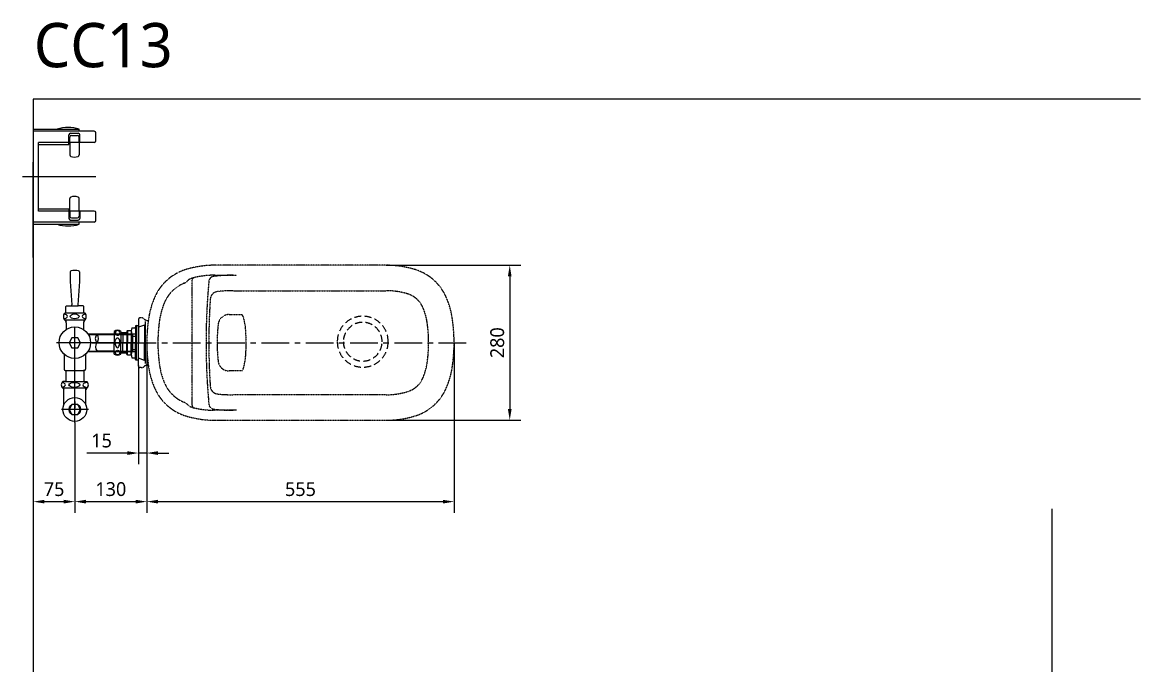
# Model space of a CAD drawing. Extents: x 118 to 2237, y -7 to 2317.
# Drawn here: x 217 to 2237, y 1155 to 2317 of the extents above; entities that cross this region are included whole.
import ezdxf

# ---------------------------------------------------------------- set-up
doc = ezdxf.new("R2010")
doc.units = 0
doc.header["$LTSCALE"] = 20
doc.header["$MEASUREMENT"] = 0
doc.linetypes.add('CENTER', pattern=[2, 1.25, -0.25, 0.25, -0.25])
doc.linetypes.add('HIDDEN2', pattern=[0.1875, 0.125, -0.0625])
doc.layers.get('0').update_dxf_attribs({"linetype": 'CONTINUOUS'})
doc.layers.get('DEFPOINTS').update_dxf_attribs({"linetype": 'CONTINUOUS'})
for name, color, linetype in [('1', 1, 'CONTINUOUS'), ('2', 2, 'CONTINUOUS'), ('3', 3, 'CONTINUOUS'), ('4', 4, 'CONTINUOUS'), ('6', 6, 'CONTINUOUS'), ('CENTER', 2, 'CENTER')]:
    doc.layers.add(name, color=color, linetype=linetype)
doc.styles.add('GHS', font='romans', dxfattribs={"bigfont": 'ghs'})
doc.styles.get("Standard").update_dxf_attribs({"font": 'NanumGothic.ttf'})
doc.dimstyles.get("Standard").update_dxf_attribs({"dimtxt": 2.7, "dimasz": 2, "dimexe": 2, "dimexo": 1, "dimgap": 2, "dimtad": 1, "dimdec": 0, "dimlfac": 10, "dimrnd": 1, "dimzin": 0, "dimdsep": 46, "dimtxsty": 'Standard', "dimcen": 0, "dimclrt": 2, "dimadec": 0, "dimazin": 0, "dimtfac": 1, "dimtdec": 0, "dimtofl": 0, "dimtmove": 0, "dimatfit": 3, "dimfxl": 1, "dimtolj": 1, "dimtzin": 0, "dimarcsym": 0})

# ---------------------------------------------------------------- blocks, each defined once
blk = doc.blocks.new('*D11')
at = {"layer": '3', "color": 3, "lineweight": -2, "transparency": 16777216}
for p, q in [((874.1, 1878.7), (1117.3, 1878.7)), ((1097.3, 1858.7), (1097.3, 1618.7)), ((874.1, 1598.7), (1117.3, 1598.7))]:
    blk.add_line(p, q, dxfattribs=at)
at = {"layer": '3', "color": 3, "transparency": 16777216}
for points in [[(1094, 1858.7), (1100.6, 1858.7), (1097.3, 1878.7)], [(1094, 1618.7), (1100.6, 1618.7), (1097.3, 1598.7)]]:
    blk.add_solid(points, dxfattribs=at)
at = {"layer": 'DEFPOINTS', "color": 0, "transparency": 16777216}
for p in [(874.1, 1878.7), (874.1, 1598.7), (1097.3, 1598.7)]:
    blk.add_point(p, dxfattribs=at)
at = {"layer": '3', "color": 2, "transparency": 16777216, "insert": (1074.8, 1738.7), "char_height": 25, "attachment_point": 5, "rotation": 90}
blk.add_mtext('\\A1;280', dxfattribs=at)
blk = doc.blocks.new('*D12')
at = {"layer": '3', "color": 3, "lineweight": -2, "transparency": 16777216}
for p, q in [((311.8, 1594.4), (311.8, 1431.6)), ((236.8, 1523.7), (236.8, 1431.6)), ((256.8, 1451.6), (291.8, 1451.6))]:
    blk.add_line(p, q, dxfattribs=at)
at = {"layer": '3', "color": 3, "transparency": 16777216}
for points in [[(256.8, 1454.9), (256.8, 1448.3), (236.8, 1451.6)], [(291.8, 1454.9), (291.8, 1448.3), (311.8, 1451.6)]]:
    blk.add_solid(points, dxfattribs=at)
at = {"layer": 'DEFPOINTS', "color": 0, "transparency": 16777216}
for p in [(311.8, 1594.4), (236.8, 1523.7), (311.8, 1451.6)]:
    blk.add_point(p, dxfattribs=at)
at = {"layer": '3', "color": 2, "transparency": 16777216, "insert": (274.3, 1474.1), "char_height": 25, "attachment_point": 5}
blk.add_mtext('\\A1;75', dxfattribs=at)
blk = doc.blocks.new('*D13')
at = {"layer": '3', "color": 3, "lineweight": -2, "transparency": 16777216}
for p, q in [((441.8, 1738.7), (441.8, 1431.6)), ((311.8, 1594.4), (311.8, 1431.6)), ((331.8, 1451.6), (421.8, 1451.6))]:
    blk.add_line(p, q, dxfattribs=at)
at = {"layer": '3', "color": 3, "transparency": 16777216}
for points in [[(331.8, 1454.9), (331.8, 1448.3), (311.8, 1451.6)], [(421.8, 1454.9), (421.8, 1448.3), (441.8, 1451.6)]]:
    blk.add_solid(points, dxfattribs=at)
at = {"layer": 'DEFPOINTS', "color": 0, "transparency": 16777216}
for p in [(441.8, 1738.7), (311.8, 1594.4), (441.8, 1451.6)]:
    blk.add_point(p, dxfattribs=at)
at = {"layer": '3', "color": 2, "transparency": 16777216, "insert": (376.8, 1474.1), "char_height": 25, "attachment_point": 5}
blk.add_mtext('\\A1;130', dxfattribs=at)
blk = doc.blocks.new('*D14')
at = {"layer": '3', "color": 3, "lineweight": -2, "transparency": 16777216}
for p, q in [((441.8, 1738.7), (441.8, 1431.6)), ((996.8, 1738.7), (996.8, 1431.6)), ((461.8, 1451.6), (976.8, 1451.6))]:
    blk.add_line(p, q, dxfattribs=at)
at = {"layer": '3', "color": 3, "transparency": 16777216}
for points in [[(461.8, 1454.9), (461.8, 1448.3), (441.8, 1451.6)], [(976.8, 1454.9), (976.8, 1448.3), (996.8, 1451.6)]]:
    blk.add_solid(points, dxfattribs=at)
at = {"layer": 'DEFPOINTS', "color": 0, "transparency": 16777216}
for p in [(441.8, 1738.7), (996.8, 1738.7), (996.8, 1451.6)]:
    blk.add_point(p, dxfattribs=at)
at = {"layer": '3', "color": 2, "transparency": 16777216, "insert": (719.3, 1474.1), "char_height": 25, "attachment_point": 5}
blk.add_mtext('\\A1;555', dxfattribs=at)
blk = doc.blocks.new('*D15')
at = {"layer": '3', "color": 3, "lineweight": -2, "transparency": 16777216}
for p, q in [((441.8, 1738.7), (441.8, 1519.4)), ((426.8, 1696.7), (426.8, 1519.4)), ((406.8, 1539.4), (333.5, 1539.4)), ((441.8, 1539.4), (426.8, 1539.4)), ((461.8, 1539.4), (481.8, 1539.4))]:
    blk.add_line(p, q, dxfattribs=at)
at = {"layer": '3', "color": 3, "transparency": 16777216}
for points in [[(406.8, 1542.7), (406.8, 1536), (426.8, 1539.4)], [(461.8, 1542.7), (461.8, 1536), (441.8, 1539.4)]]:
    blk.add_solid(points, dxfattribs=at)
at = {"layer": 'DEFPOINTS', "color": 0, "transparency": 16777216}
for p in [(441.8, 1738.7), (426.8, 1696.7), (426.8, 1539.4)]:
    blk.add_point(p, dxfattribs=at)
at = {"layer": '3', "color": 2, "transparency": 16777216, "insert": (360.1, 1561.9), "char_height": 25, "attachment_point": 5}
blk.add_mtext('\\A1;15', dxfattribs=at)

msp = doc.modelspace()

# ---------------------------------------------------------------- linework, layer by layer
at = {"color": 7}
for p in [(426.79191, 1780.65172), (426.79191, 1696.67114)]:
    msp.add_line(p, (426.79191, 1738.66143), dxfattribs=at)
at = {"color": 7, "linetype": 'HIDDEN2', "ltscale": 0.2}
for p, q in [((431.64266, 1783.65172), (429.79191, 1783.65172)), ((443.61022, 1778.99176), (444.62661, 1778.99176)), ((443.61022, 1698.3311), (444.62661, 1698.3311)), ((431.64266, 1693.67114), (429.79191, 1693.67114))]:
    msp.add_line(p, q, dxfattribs=at)
for points in [[(564.52415, 1878.66143, 0.0733044696), (512.58821, 1871.00602, 0.2183465248), (456.31267, 1821.38513, 0.0681878932), (444.97846, 1782.27081, 0.0364865477), (441.79191, 1738.66143, 0.0364865477), (444.97846, 1695.05205, 0.0681878932), (456.31267, 1655.93773, 0.2183465248), (512.58821, 1606.31684, 0.0733044696), (564.52415, 1598.66143), (874.05966, 1598.66143, 0.0733044696), (925.99561, 1606.31684, 0.2183465248), (982.27114, 1655.93773, 0.0681878932), (993.60535, 1695.05205, 0.0364865477), (996.79191, 1738.66143, 0.0364865477), (993.60535, 1782.27081, 0.0681878932), (982.27114, 1821.38513, 0.2183465248), (925.99561, 1871.00602, 0.0733044696), (874.05966, 1878.66143)], [(874.05966, 1832.66143, -0.0733044696), (912.72309, 1826.9624, -0.2183465248), (940.23557, 1802.7033, -0.0681878932), (948.09396, 1775.58404, -0.0364865477), (950.79191, 1738.66143, -0.0364865477), (948.09396, 1701.73882, -0.0681878932), (940.23557, 1674.61956, -0.2183465248), (912.72309, 1650.36046, -0.0733044696), (874.05966, 1644.66143), (597.92523, 1644.66143, -0.0251283283), (569.83476, 1646.07406, -0.3663659368), (556.37185, 1660.0153, -0.0163978316), (553.79191, 1738.66143, -0.0163978316), (556.37185, 1817.30756, -0.3663659368), (569.83476, 1831.24881, -0.0251283283), (597.92523, 1832.66143)]]:
    msp.add_lwpolyline(points, format="xyb", close=True, dxfattribs=at)
for points in [[(603.79191, 1616.66143), (564.52415, 1616.66143, -0.0627158975), (524.36067, 1621.7191, -0.1429880615), (514.71482, 1627.43035, 0.1096479933), (509.35032, 1631.10208, -0.199318049), (473.75115, 1665.98732, -0.0641291535), (464.76602, 1697.95934, -0.0364865477), (461.79191, 1738.66143, -0.0364865477), (464.76602, 1779.36352, -0.0641291535), (473.75115, 1811.33554, -0.199318049), (509.35032, 1846.22078, 0.1096479933), (514.71482, 1849.89251, -0.1429880615), (524.36067, 1855.60376, -0.0627158975), (564.52415, 1860.66143), (603.79191, 1860.66143)], [(597.92523, 1616.66143, -0.0286403318), (562.72705, 1618.67926, -0.3548752233), (553.91234, 1627.69285, -0.0230592794), (548.79191, 1738.66143, -0.0230592794), (553.91234, 1849.63002, -0.3548752233), (562.72705, 1858.6436, -0.0286403318), (597.92523, 1860.66143)], [(526.86198, 1621.10014, -0.3470470722), (523.79191, 1624.99054), (523.79191, 1738.66143), (523.79191, 1852.33232, -0.3470470722), (526.86198, 1856.22272)], [(613.8237, 1687.66143), (590.51327, 1687.66143, -0.3820804017), (570.63622, 1705.44715, -0.0555278277), (570.63622, 1771.87572, -0.3820804017), (590.51327, 1789.66143), (613.8237, 1789.66143)], [(613.8237, 1789.66143, -0.0886720488), (616.79438, 1783.28064, -0.0648007741), (620.79191, 1752.56538), (620.79191, 1738.66143), (620.79191, 1724.75748, -0.0648007741), (616.79438, 1694.04222, -0.0886720488), (613.8237, 1687.66143, -0.3402792311)]]:
    msp.add_lwpolyline(points, format="xyb", dxfattribs=at)
msp.add_lwpolyline([(438.55734, 1776.76713), (438.55734, 1701.20227)])
for centre, radius, start, end in [((429.79191, 1780.65172), 3, 90, 180), ((432.28857, 1777.68803), 5.99857, 44.9546241, 96.18147845), ((443.61022, 1788.99176), 10, 224.9546241, 270), ((429.79191, 1696.67114), 3, 180, 270), ((443.61022, 1688.3311), 10, 90, 135.0453759), ((432.28857, 1699.63483), 5.99857, 263.81852155, 315.0453759)]:
    msp.add_arc(centre, radius, start, end, dxfattribs=at)
msp.add_point((426.79191, 1696.67114), dxfattribs=at)
at = {"layer": '1'}
msp.add_line((349.79191, 2038.66143), (217.03325, 2038.66143), dxfattribs=at)
at = {"layer": '2', "color": 2, "linetype": 'HIDDEN2', "ltscale": 5}
for points in [[(877.79191, 1740.55525, 1), (785.79191, 1740.55525, 1)], [(796.79191, 1740.55525, 1), (866.79191, 1740.55525, 1)]]:
    msp.add_lwpolyline(points, format="xyb", close=True, dxfattribs=at)
at = {"layer": '3'}
for p, q in [((382.79191, 1759.16143), (382.79191, 1738.66143)), ((394.79191, 1759.16143), (394.79191, 1738.66143)), ((405.79191, 1759.66143), (406.79191, 1760.66143)), ((405.79191, 1759.66143), (405.79191, 1759.66143)), ((405.79191, 1759.66143), (405.79191, 1738.66143)), ((406.79191, 1760.66143), (406.79191, 1738.66143)), ((406.79191, 1760.66143), (413.79191, 1760.66143)), ((413.79191, 1760.66143), (413.79191, 1738.66143)), ((414.59699, 1765.66143), (420.29191, 1765.66143)), ((421.29191, 1768.66143), (421.29191, 1766.66143)), ((421.29191, 1766.66143), (421.29191, 1738.66143)), ((422.29191, 1769.66143), (426.79191, 1769.66143)), ((422.79191, 1769.66143), (422.79191, 1738.66143)), ((423.29191, 1769.66143), (423.29191, 1738.66143)), ((437.72349, 1770.66143), (426.79191, 1766.66143)), ((426.79191, 1769.66143), (426.79191, 1738.66143)), ((437.72349, 1770.66143), (437.72349, 1738.66143)), ((343.19562, 1738.66143), (439.34663, 1738.66143)), ((382.79191, 1753.86143), (351.96414, 1753.86143)), ((382.79191, 1718.16143), (382.79191, 1738.66143)), ((394.79191, 1757.16143), (405.29191, 1757.16143)), ((394.79191, 1718.16143), (394.79191, 1738.66143)), ((398.79191, 1756.16143), (400.04191, 1757.16143)), ((398.79191, 1757.16143), (398.79191, 1738.66143)), ((398.79191, 1720.16143), (398.79191, 1738.66143)), ((405.79191, 1717.66143), (405.79191, 1738.66143)), ((406.79191, 1716.66143), (406.79191, 1738.66143)), ((413.79191, 1716.66143), (413.79191, 1738.66143)), ((414.67834, 1750.66143), (414.67834, 1754.66143)), ((414.67834, 1754.66143), (421.29191, 1754.66143)), ((414.67834, 1750.66143), (421.29191, 1750.66143)), ((421.29191, 1710.66143), (421.29191, 1738.66143)), ((422.79191, 1707.66143), (422.79191, 1738.66143)), ((423.29191, 1707.66143), (423.29191, 1738.66143)), ((426.79191, 1707.66143), (426.79191, 1738.66143)), ((437.72349, 1706.66143), (437.72349, 1738.66143)), ((382.79191, 1723.46143), (351.96414, 1723.46143)), ((394.79191, 1720.16143), (405.29191, 1720.16143)), ((398.79191, 1721.16143), (400.04191, 1720.16143)), ((405.79191, 1717.66143), (405.79191, 1717.66143)), ((405.79191, 1717.66143), (406.79191, 1716.66143)), ((414.67834, 1726.66143), (421.29191, 1726.66143)), ((414.67834, 1726.66143), (414.67834, 1722.66143)), ((414.67834, 1722.66143), (421.29191, 1722.66143)), ((406.79191, 1716.66143), (413.79191, 1716.66143)), ((414.59699, 1711.66143), (420.29191, 1711.66143)), ((421.29191, 1708.66143), (421.29191, 1710.66143)), ((422.29191, 1707.66143), (426.79191, 1707.66143)), ((437.72349, 1706.66143), (426.79191, 1710.66143))]:
    msp.add_line(p, q, dxfattribs=at)
for centre, radius, start, end in [((388.79191, 1751.16143), 10, 53.13010235, 126.86989765), ((405.29191, 1757.66143), 0.5, 270, 0), ((432.02742, 1760.29004), 18.2393, 162.87272038, 197.97476085), ((420.29191, 1766.66143), 1, 270, 0), ((422.29191, 1768.66143), 1, 90, 180), ((359.53176, 1746.14738), 10.80627, 134.45104114, 223.84752203), ((359.88332, 1731.1807), 11.05896, 137.43383258, 224.26760073), ((342.51245, 1746.4001), 12.04183, 320.01037636, 38.28819033), ((495.45961, 1738.66143), 81.66771, 171.55054268, 180), ((495.45961, 1738.66143), 81.66771, 180, 188.44945732), ((388.79191, 1726.16143), 10, 233.13010235, 306.86989765), ((405.29191, 1719.66143), 0.5, 0, 90), ((432.02742, 1717.03282), 18.2393, 162.02523915, 197.12727962), ((420.29191, 1710.66143), 1, 0, 90), ((422.29191, 1708.66143), 1, 180, 270)]:
    msp.add_arc(centre, radius, start, end, dxfattribs=at)
at = {"layer": '3', "extrusion": (0, 0, -1)}
msp.add_ellipse((389.01813, 1756.39063), major_axis=(0, 4.3189), ratio=0.9179526791, dxfattribs=at)
msp.add_ellipse((388.75646, 1738.66143), major_axis=(0, 9.05575), ratio=0.437793456, start_param=4.7123889804, end_param=7.853981634, dxfattribs=at)
at = {"layer": '3'}
msp.add_ellipse((388.75646, 1738.66143), major_axis=(0, -9.05575), ratio=0.437793456, start_param=4.7123889804, end_param=7.853981634, dxfattribs=at)
msp.add_ellipse((389.01813, 1720.93223), major_axis=(0, -4.3189), ratio=0.9179526791, dxfattribs=at)
at = {"layer": '4'}
for p, q in [((236.79191, 2124.66143), (319.79191, 2124.66143)), ((319.79191, 2120.66143), (319.79191, 2124.66143)), ((346.79191, 2120.66143), (236.79191, 2120.66143)), ((246.09759, 1976.66143), (246.09759, 2100.66143)), ((346.79191, 2100.66143), (246.09759, 2100.66143)), ((301.09759, 2100.66143), (301.09759, 2114.03623)), ((301.09759, 2096.88892), (301.09759, 2100.66143)), ((302.59759, 2100.66143), (302.59759, 2110.03623)), ((302.59759, 2100.66143), (302.59759, 2078.2065)), ((304.09759, 2117.03623), (318.09759, 2117.03623)), ((305.59759, 2113.03623), (316.59759, 2113.03623)), ((319.59759, 2100.66143), (319.59759, 2110.03623)), ((319.59759, 2100.66143), (319.59759, 2078.2065)), ((321.09759, 2100.66143), (321.09759, 2114.03623)), ((349.79191, 2103.66143), (349.79191, 2117.66143)), ((246.09759, 2096.88892), (301.09759, 2096.88892)), ((236.79191, 1892.66143), (236.79191, 2064.66143)), ((246.09759, 1980.43395), (301.09759, 1980.43395)), ((301.09759, 1980.43395), (301.09759, 1976.66143)), ((302.59759, 1976.66143), (302.59759, 1999.11636)), ((319.59759, 1976.66143), (319.59759, 1999.11636)), ((346.79191, 1976.66143), (246.09759, 1976.66143)), ((301.09759, 1976.66143), (301.09759, 1963.28663)), ((302.59759, 1976.66143), (302.59759, 1967.28663)), ((304.09759, 1960.28663), (318.09759, 1960.28663)), ((305.59759, 1964.28663), (316.59759, 1964.28663)), ((319.59759, 1976.66143), (319.59759, 1967.28663)), ((321.09759, 1976.66143), (321.09759, 1963.28663)), ((349.79191, 1959.66143), (349.79191, 1973.66143)), ((346.79191, 1956.66143), (236.79191, 1956.66143)), ((236.79191, 1952.66143), (319.79191, 1952.66143)), ((319.79191, 1952.66143), (319.79191, 1956.66143)), ((303.29191, 1866.50051), (303.29191, 1849.11609)), ((320.29191, 1866.50051), (320.29191, 1849.11609)), ((303.29191, 1849.11609), (306.29191, 1806.91862)), ((320.29191, 1849.11609), (317.29191, 1806.91862)), ((295.79191, 1793.16143), (295.79191, 1804.16143)), ((296.79191, 1805.16143), (301.04191, 1805.16143)), ((301.04191, 1805.16143), (317.58381, 1805.16143)), ((316.89191, 1805.16143), (316.79191, 1805.16143)), ((322.54191, 1805.16143), (317.58381, 1805.16143)), ((326.79191, 1805.16143), (322.54191, 1805.16143)), ((327.79191, 1793.16143), (327.79191, 1804.16143)), ((293.3337, 1792.16143), (294.79191, 1792.16143)), ((293.3337, 1780.16143), (329.29191, 1780.16143)), ((294.19191, 1780.16143), (294.29191, 1780.26143)), ((294.29191, 1780.26143), (294.29191, 1778.66143)), ((295.29191, 1778.66143), (294.29191, 1778.66143)), ((294.29191, 1778.66143), (295.88998, 1775.89348)), ((328.79191, 1792.16143), (294.79191, 1792.16143)), ((295.29191, 1780.16143), (295.29191, 1776.92938)), ((329.29191, 1778.66143), (327.69383, 1775.89348)), ((328.29191, 1780.16143), (328.29191, 1776.92938)), ((328.29191, 1778.66143), (329.29191, 1778.66143)), ((330.25011, 1792.16143), (328.79191, 1792.16143)), ((329.29191, 1780.26143), (329.29191, 1778.66143)), ((329.39191, 1780.16143), (329.29191, 1780.26143)), ((330.25011, 1780.16143), (329.29191, 1780.16143)), ((296.29191, 1774.39348), (296.29191, 1762.57795)), ((311.79191, 1594.41067), (311.79191, 1767.16143)), ((327.29191, 1774.39348), (327.29191, 1762.57795)), ((349.3529, 1738.66143), (278.60345, 1738.66143)), ((422.11168, 1738.66143), (300.82833, 1738.66143)), ((335.46118, 1754.53643), (416.79191, 1754.53643)), ((335.91595, 1753.83643), (416.79191, 1753.83643)), ((416.79191, 1722.78643), (416.79191, 1754.53643)), ((292.29191, 1717.87682), (292.29191, 1690.66143)), ((331.29191, 1717.87682), (331.29191, 1690.66143)), ((335.46118, 1722.78643), (416.79191, 1722.78643)), ((335.91595, 1723.48643), (416.79191, 1723.48643)), ((294.29191, 1688.66143), (327.79191, 1688.66143)), ((295.79191, 1688.66143), (295.79191, 1668.54176)), ((329.29191, 1688.66143), (327.69191, 1688.66143)), ((327.79191, 1688.66143), (327.79191, 1668.02994)), ((290.79191, 1656.78848), (289.98049, 1656.78848)), ((294.54191, 1668.54176), (290.29191, 1668.54176)), ((290.79191, 1655.78848), (290.79191, 1656.78848)), ((290.79191, 1656.78848), (291.69191, 1656.78848)), ((332.79191, 1656.78848), (291.69191, 1656.78848)), ((291.69191, 1654.22963), (291.69191, 1656.78848)), ((294.54191, 1668.54176), (327.79191, 1668.54176)), ((329.04191, 1668.54176), (327.79191, 1668.54176)), ((329.04191, 1668.54176), (333.29191, 1668.54176)), ((331.89191, 1654.22963), (331.89191, 1656.78848)), ((332.79191, 1656.78848), (333.60333, 1656.78848)), ((332.79191, 1655.78848), (332.79191, 1656.78848)), ((290.79191, 1655.78848), (291.79191, 1654.05642)), ((291.79191, 1649.15305), (291.79191, 1654.05642)), ((291.79191, 1626.0513), (291.79191, 1649.15305)), ((332.79191, 1655.78848), (331.79191, 1654.05642)), ((331.79191, 1626.0513), (331.79191, 1654.05642)), ((336.69234, 1618.16143), (287.4338, 1618.16143)), ((316.79191, 1618.16143), (309.29191, 1618.16143)), ((311.79191, 1632.66143), (311.79191, 1620.76143)), ((311.79191, 1632.16143), (311.79191, 1620.76143)), ((311.79191, 1604.16143), (311.79191, 1615.56143)), ((311.79191, 1603.66143), (311.79191, 1615.56143))]:
    msp.add_line(p, q, dxfattribs=at)
for points in [[(322.18421, 1738.66143), (316.98806, 1747.66143), (306.59575, 1747.66143), (301.3996, 1738.66143), (306.59575, 1729.66143), (316.98806, 1729.66143)], [(301.3996, 1618.16143), (306.59575, 1609.16143), (316.98806, 1609.16143), (322.18421, 1618.16143), (316.98806, 1627.16143), (306.59575, 1627.16143)]]:
    msp.add_lwpolyline(points, close=True, dxfattribs=at)
for centre, radius in [((311.79191, 1738.66143), 28.5), ((311.79191, 1618.16143), 21.5), ((311.79191, 1618.16143), 10.3923)]:
    msp.add_circle(centre, radius, dxfattribs=at)
for centre, radius, start, end in [((299.79191, 2059.48488), 68.17612, 72.94090658, 107.05909342), ((304.09759, 2114.03623), 3, 90, 180), ((305.59759, 2110.03623), 3, 90, 180), ((316.59759, 2110.03623), 3, 0, 90), ((318.09759, 2114.03623), 3, 0, 90), ((346.79191, 2117.66143), 3, 0, 90), ((346.79191, 2103.66143), 3, 270, 0), ((305.59759, 2078.2065), 3, 180, 249.25697235), ((311.09759, 2092.72884), 18.52895, 249.25697235, 290.74302765), ((316.59759, 2078.2065), 3, 290.74302765, 0), ((305.59759, 1999.11636), 3, 110.74302765, 180), ((311.09759, 1984.59403), 18.52895, 69.25697235, 110.74302765), ((316.59759, 1999.11636), 3, 0, 69.25697235), ((304.09759, 1963.28663), 3, 180, 270), ((305.59759, 1967.28663), 3, 180, 270), ((316.59759, 1967.28663), 3, 270, 0), ((318.09759, 1963.28663), 3, 270, 0), ((346.79191, 1973.66143), 3, 0, 90), ((346.79191, 1959.66143), 3, 270, 0), ((299.79191, 2017.83799), 68.17612, 252.94090658, 287.05909342), ((305.29191, 1866.50051), 2, 100.82008433, 180), ((311.79191, 1832.49109), 36.625, 79.17991567, 100.82008433), ((318.29191, 1866.50051), 2, 0, 79.17991567), ((296.79191, 1804.16143), 1, 90, 180), ((302.29191, 1806.66143), 4, 337.97568716, 3.67887015), ((321.29191, 1806.66143), 4, 176.32112985, 202.02431284), ((326.79191, 1804.16143), 1, 0, 90), ((300.04191, 1786.16143), 9, 138.1896851, 221.8103149), ((294.79191, 1793.16143), 1, 270, 0), ((328.79191, 1793.16143), 1, 180, 270), ((323.54191, 1786.16143), 9, 318.1896851, 41.8103149), ((293.29191, 1774.39348), 3, 0, 30), ((330.29191, 1774.39348), 3, 150, 180), ((294.29191, 1690.66143), 2, 180, 270), ((329.29191, 1690.66143), 2, 270, 0), ((294.79191, 1662.54176), 7.5, 126.86989765, 230.09454635), ((328.79191, 1662.54176), 7.5, 309.90545365, 53.13010235)]:
    msp.add_arc(centre, radius, start, end, dxfattribs=at)
for centre, major_axis, ratio, start_param, end_param in [((290.04175, 1786.30071), (8.29156, 0), 0.5201417468, 4.9514464067, 7.5979156395), ((333.37899, 1786.30071), (8.29156, 0), 0.5201417468, 1.8079370909, 4.492360319), ((284.90413, 1662.47783), (9.89702, 0), 0.4501226408, 5.0927532824, 7.4818528232), ((336.36866, 1662.47783), (9.89702, 0), 0.4501226408, 1.7190103393, 4.5551490884)]:
    msp.add_ellipse(centre, major_axis=major_axis, ratio=ratio, start_param=start_param, end_param=end_param, dxfattribs=at)
for centre, major_axis, ratio in [((311.59982, 1786.30071), (8.29156, 0), 0.5201417468), ((311.06055, 1662.47783), (9.89702, 0), 0.4501226408)]:
    msp.add_ellipse(centre, major_axis=major_axis, ratio=ratio, dxfattribs=at)
at = {"layer": '6'}
msp.add_lwpolyline([(2236.79191, 2178.66143), (236.79191, 2178.66143), (236.79191, 438.66143), (2076.79191, 438.66143), (2076.79191, 1438.66143)], dxfattribs=at)
at = {"layer": 'CENTER', "color": 2, "linetype": 'CENTER', "ltscale": 2}
msp.add_line((408.88803, 1738.66143), (1023.29233, 1738.66143), dxfattribs=at)
at = {"layer": 'DEFPOINTS', "color": 0, "linetype": 'ByBlock'}
for p in [(441.79191, 1738.66143), (441.79191, 1738.66143), (996.79191, 1738.66143)]:
    msp.add_point(p, dxfattribs=at)

# ---------------------------------------------------------------- texts
at = {"insert": (237.65023, 2316.3251), "char_height": 80, "width": 460, "attachment_point": 1, "style": 'GHS'}
msp.add_mtext('{\\fNanumGothic|b0|i0|c0|p50;CC13}', dxfattribs=at)

# ---------------------------------------------------------------- dimensions: what is measured, and where the dimension line sits
at = {"layer": '3'}
dim = msp.add_linear_dim(base=(1097.30975, 1598.66143), p1=(874.05966, 1878.66143), p2=(874.05966, 1598.66143), angle=90, dimstyle='Standard', override={"dimtxt": 25, "dimasz": 20, "dimexe": 20, "dimexo": 0, "dimgap": 10, "dimdec": 4, "dimlfac": 1, "dimzin": 8, "dimclrd": 3, "dimclre": 3, "dimtdec": 4, "dimtofl": 1, "dimarcsym": 1}, dxfattribs=at)
dim.commit()
dim.dimension.update_dxf_attribs({"geometry": '*D11', "text_midpoint": (1074.80975, 1738.66143)})
for base, p1, p2, picture, middle in [((441.79191, 1451.58371), (311.79191, 1594.41067), (441.79191, 1738.66143), '*D13', (376.79191, 1474.08371)), ((426.79191, 1539.35586), (441.79191, 1738.66143), (426.79191, 1696.67114), '*D15', (360.12524, 1561.85586)), ((996.79191, 1451.58371), (441.79191, 1738.66143), (996.79191, 1738.66143), '*D14', (719.29191, 1474.08371)), ((311.79191, 1451.58371), (236.79191, 1523.66143), (311.79191, 1594.41067), '*D12', (274.29191, 1474.08371))]:
    dim = msp.add_linear_dim(base=base, p1=p1, p2=p2, dimstyle='Standard', override={"dimtxt": 25, "dimasz": 20, "dimexe": 20, "dimexo": 0, "dimgap": 10, "dimdec": 4, "dimlfac": 1, "dimzin": 8, "dimclrd": 3, "dimclre": 3, "dimtdec": 4, "dimtofl": 1, "dimarcsym": 1}, dxfattribs=at)
    dim.commit()
    dim.dimension.update_dxf_attribs({"geometry": picture, "text_midpoint": middle})

doc.saveas('drawing.dxf')
